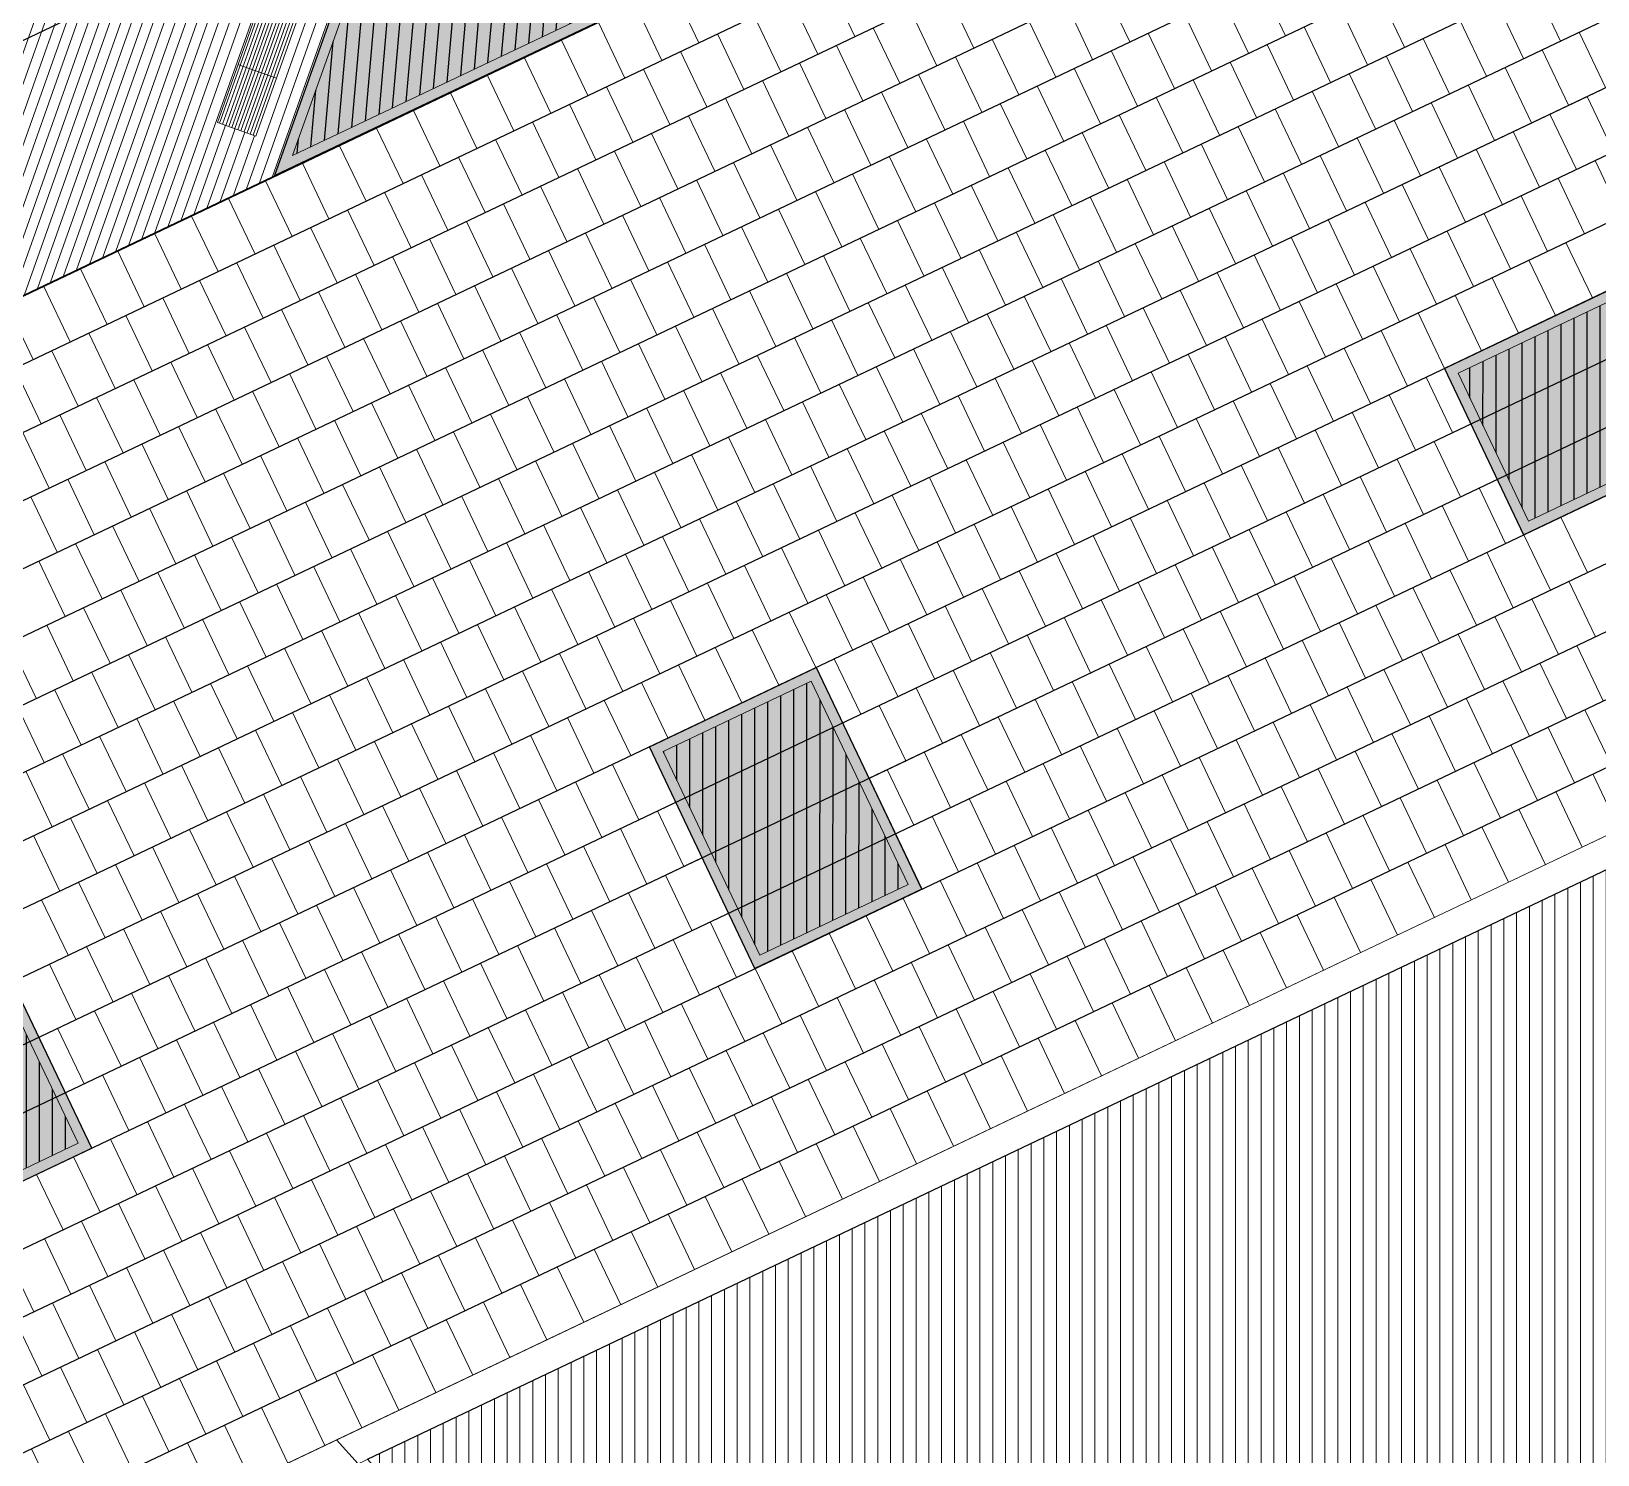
# Model space of a CAD drawing. Header units: metres. Extents: x 679599 to 680028, y 2748524 to 2748840.
# Drawn here: x 679914.3 to 679929.59, y 2748798.99 to 2748812.89 of the extents above; entities that cross this region are included whole.
import ezdxf

# ---------------------------------------------------------------- set-up
doc = ezdxf.new("R2010")
doc.units = ezdxf.units.M
doc.header["$LTSCALE"] = 5
doc.layers.add('00-AUX', color=2, linetype='Continuous', plot=False)
doc.layers.add('00-AUX Tree Pit', color=2, linetype='Continuous', plot=False)
for name, color, linetype, lineweight, plot in [('02-L-B-Barrier Curb', 210, 'Continuous', 5, False), ('02-L-B-Channel', 140, 'Continuous', 5, False), ('02-L-B-Curb', 11, 'Continuous', 5, False)]:
    doc.layers.add(name, color=color, linetype=linetype, lineweight=lineweight, plot=plot)
doc.layers.add('02-L-B-Flat Bar', color=181, linetype='Continuous', lineweight=5)
doc.layers.add('04-BK-Tree Pit', color=6, linetype='Continuous', lineweight=5)
for name, color, linetype, lineweight, true_color in [('02-L-Joints-Paviment_07_Precast Concrete Blocks 60X40', 7, 'Continuous', 5, 0x999999), ('03-TR-Pavement_02_Sealed Gravel', 7, 'Continuous', 5, 0x38321e), ('03-TR-Pavement_07_Precast Concrete Blocks 20X10', 7, 'Continuous', 5, 0x999999), ('03-TR-Pavement_07_Precast Concrete Blocks 60X40', 7, 'Continuous', 5, 0x999999), ('03-TR-Pavement_07_Precast irregular Concrete Blocks', 7, 'Continuous', 5, 0xb3b3b3)]:
    doc.layers.add(name, color=color, linetype=linetype, lineweight=lineweight, true_color=true_color)
doc.layers.add('03-TR-Tree Pit_Green', color=46, linetype='Continuous')
doc.layers.add('03-TR-Tree Pit_White', color=7, linetype='Continuous', true_color=0xfcfcfc)

# ---------------------------------------------------------------- blocks, each defined once
blk = doc.blocks.new('ALCORQUE RECTANGULAR')
at = {"layer": '03-TR-Tree Pit_Green', "ltscale": 0.3}
h = blk.add_hatch(dxfattribs=at)
h.set_pattern_fill('ANSI31', color=256, scale=0.04, angle=-45)
h.set_pattern_definition([(360, (-2068898.16958, 3428624.0145), (3e-17, 0.127), [])])
h.paths.add_polyline_path([(679903.391, 2748647.421), (679902.702, 2748648.869), (679904.689, 2748649.814), (679905.377, 2748648.367)])
at = {"layer": '03-TR-Tree Pit_White'}
h = blk.add_hatch(color=256, dxfattribs=at)
h.dxf.hatch_style = 1
h.paths.add_polyline_path([(679903.344, 2748647.288), (679902.569, 2748648.916), (679904.736, 2748649.947), (679905.511, 2748648.319)])
at = {"layer": '02-L-B-Curb'}
blk.add_lwpolyline([(679903.344, 2748647.288), (679902.569, 2748648.916), (679904.736, 2748649.947), (679905.511, 2748648.319)], close=True, dxfattribs=at)
at = {"layer": '02-L-B-Curb', "color": 6}
blk.add_lwpolyline([(679903.391, 2748647.421), (679902.702, 2748648.868), (679904.689, 2748649.814), (679905.378, 2748648.366)], close=True, dxfattribs=at)
blk = doc.blocks.new('Escocell Quadrat')
at = {"layer": '03-TR-Tree Pit_Green'}
h = blk.add_hatch(dxfattribs=at)
h.set_pattern_fill('ANSI31', color=256, scale=0.04, angle=19.5514)
h.set_pattern_definition([(64.551379247, (-1794786.01457, -2189831.7944), (-0.114677314033, 0.0545720958565), [])])
h.paths.add_polyline_path([(-1.159, 0.359), (-2.759, 0.359), (-2.759, -1.241), (-1.159, -1.241)])
at = {"layer": '03-TR-Tree Pit_White'}
h = blk.add_hatch(color=256, dxfattribs=at)
h.dxf.hatch_style = 1
h.paths.add_polyline_path([(-2.859, 0.459), (-1.059, 0.459), (-1.059, -1.341), (-2.859, -1.341)])
at = {"ltscale": 0.3}
blk.add_lwpolyline([(-2.759, -1.241), (-1.159, -1.241), (-1.159, 0.359), (-2.759, 0.359)], close=True, dxfattribs=at)
at = {"layer": '02-L-B-Curb', "ltscale": 0.3}
blk.add_lwpolyline([(-2.859, -1.341), (-1.059, -1.341), (-1.059, 0.459), (-2.859, 0.459)], close=True, dxfattribs=at)
blk = doc.blocks.new('Alcorque Parking 8m2')
at = {"layer": '03-TR-Tree Pit_Green', "ltscale": 0.3}
h = blk.add_hatch(dxfattribs=at)
h.set_pattern_fill('ANSI31', color=256, scale=0.04, angle=40)
h.set_pattern_definition([(85, (-679726.04474, -2748720.75428), (-0.1265167266577, 0.011068779329), [])])
h.paths.add_polyline_path([(-1.079, -0.384), (2.316, 1.231), (-0.189, 2.121)])
at = {"layer": '03-TR-Tree Pit_White'}
h = blk.add_hatch(color=256, dxfattribs=at)
h.dxf.hatch_style = 1
h.paths.add_polyline_path([(-1.254, -0.578), (2.577, 1.245), (-0.25, 2.249)])
at = {"layer": '02-L-B-Curb'}
blk.add_lwpolyline([(2.577, 1.245), (-0.25, 2.249), (-1.254, -0.578)], close=True, dxfattribs=at)
at = {"layer": '02-L-B-Curb', "color": 6}
blk.add_lwpolyline([(2.316, 1.231), (-0.189, 2.121), (-1.079, -0.384)], close=True, dxfattribs=at)
blk = doc.blocks.new('Piece Parking')
blk.add_wipeout([(-1.7, 0.2), (-1.7, -0.2), (0.7, -0.2), (0.7, 0.2)])
at = {"layer": '03-TR-Pavement_07_Precast irregular Concrete Blocks'}
h = blk.add_hatch(dxfattribs=at)
h.set_pattern_fill('ANSI31', color=256, scale=0.01, angle=135)
h.paths.add_polyline_path([(-1.7, 0.2), (0.7, 0.2), (0.7, -0.2), (-1.7, -0.2)])
blk.add_lwpolyline([(-1.7, 0.2), (0.7, 0.2), (0.7, -0.2), (-1.7, -0.2)], close=True)
at = {"layer": '02-L-Joints-Paviment_07_Precast Concrete Blocks 60X40'}
for points in [[(-1.1, 0.2), (-1.1, -0.2)], [(-0.5, 0.2), (-0.5, -0.2)], [(0.1, 0.2), (0.1, -0.2)]]:
    blk.add_lwpolyline(points, dxfattribs=at)
blk = doc.blocks.new('*U48')
at = {"rotation": 44.98941877856481}
blk.add_blockref('Piece Parking', (-0.199, -0.481), dxfattribs=at)
blk = doc.blocks.new('*U49')
at = {"layer": '02-L-B-Barrier Curb', "color": 0, "linetype": 'ByBlock', "lineweight": -2, "transparency": 16777216, "rotation": 25.44812303892089}
blk.add_blockref('*U48', (679916.845, 2748814.059), dxfattribs=at)

msp = doc.modelspace()

# ---------------------------------------------------------------- hatches: boundary and pattern name
at = {"layer": '03-TR-Pavement_02_Sealed Gravel', "linetype": 'Continuous'}
h = msp.add_hatch(dxfattribs=at)
h.set_pattern_fill('ANSI31', color=256, scale=0.0393, angle=45)
h.set_pattern_definition([(90, (652974.11672, 2717198.73223), (-0.1247775, 0), [])])
h.paths.add_polyline_path([(679942.353, 2748782.84), (679957.858, 2748787.975), (679962.616, 2748773.612), (679947.111, 2748768.477)], flags=16)
h.paths.add_polyline_path([(679947.422, 2748813.15), (679917.58, 2748798.949), (679953.093, 2748759.365), (679980.42, 2748776.369)])
at = {"layer": '03-TR-Pavement_07_Precast Concrete Blocks 20X10'}
h = msp.add_hatch(dxfattribs=at)
h.set_pattern_fill('ANSI31', color=256, scale=0.0315, angle=25.5)
h.set_pattern_definition([(70.5, (0, 0), (-0.094275932128, 0.033384858509), [])])
edge = h.paths.add_edge_path()
edge.add_line((679846.747, 2748785.254), (679848.542, 2748781.477))
edge.add_line((679848.542, 2748781.477), (679851.428, 2748780.438))
edge.add_line((679851.428, 2748780.438), (679855.273, 2748782.267))
edge.add_line((679855.273, 2748782.267), (679856.277, 2748785.094))
edge.add_line((679856.277, 2748785.094), (679859.104, 2748784.09))
edge.add_line((679859.104, 2748784.09), (679862.949, 2748785.92))
edge.add_line((679862.949, 2748785.92), (679863.953, 2748788.747))
edge.add_line((679863.953, 2748788.747), (679866.78, 2748787.743))
edge.add_line((679866.78, 2748787.743), (679870.625, 2748789.573))
edge.add_line((679870.625, 2748789.573), (679871.629, 2748792.4))
edge.add_line((679871.629, 2748792.4), (679874.456, 2748791.396))
edge.add_line((679874.456, 2748791.396), (679878.294, 2748793.222))
edge.add_line((679878.294, 2748793.222), (679879.304, 2748796.052))
edge.add_line((679879.304, 2748796.052), (679882.132, 2748795.049))
edge.add_line((679882.132, 2748795.049), (679885.976, 2748796.878))
edge.add_line((679885.976, 2748796.878), (679886.946, 2748799.611))
edge.add_line((679886.946, 2748799.611), (679886.98, 2748799.704))
edge.add_line((679886.98, 2748799.704), (679889.807, 2748798.7))
edge.add_line((679889.807, 2748798.7), (679893.651, 2748800.53))
edge.add_line((679893.651, 2748800.53), (679894.655, 2748803.357))
edge.add_line((679894.655, 2748803.357), (679897.482, 2748802.353))
edge.add_line((679897.482, 2748802.353), (679901.327, 2748804.183))
edge.add_line((679901.327, 2748804.183), (679902.33, 2748807.009))
edge.add_line((679902.33, 2748807.009), (679905.158, 2748806.006))
edge.add_line((679905.158, 2748806.006), (679909.001, 2748807.835))
edge.add_line((679909.001, 2748807.835), (679909.972, 2748810.567))
edge.add_line((679909.972, 2748810.567), (679912.832, 2748809.658))
edge.add_line((679912.832, 2748809.658), (679916.677, 2748811.487))
edge.add_line((679916.677, 2748811.487), (679917.681, 2748814.314))
edge.add_line((679917.681, 2748814.314), (679920.508, 2748813.31))
edge.add_line((679920.508, 2748813.31), (679924.352, 2748815.139))
edge.add_line((679924.352, 2748815.139), (679925.356, 2748817.966))
edge.add_line((679925.356, 2748817.966), (679928.18, 2748816.961))
edge.add_line((679928.18, 2748816.961), (679932.025, 2748818.791))
edge.add_line((679932.025, 2748818.791), (679933.03, 2748821.618))
edge.add_line((679933.03, 2748821.618), (679935.857, 2748820.614))
edge.add_line((679935.857, 2748820.614), (679939.701, 2748822.444))
edge.add_line((679939.701, 2748822.444), (679940.705, 2748825.27))
edge.add_line((679940.705, 2748825.27), (679943.555, 2748824.267))
edge.add_line((679943.555, 2748824.267), (679947.475, 2748826.144))
edge.add_line((679947.475, 2748826.144), (679948.507, 2748829.047))
edge.add_line((679948.507, 2748829.047), (679946.708, 2748832.826))
edge.add_line((679946.708, 2748832.826), (679846.744, 2748785.257))

# ---------------------------------------------------------------- linework, layer by layer
at = {"layer": '00-AUX'}
for points in [[(679961.825, 2748832.961), (679906.828, 2748806.79)], [(679961.903, 2748832.334), (679907.086, 2748806.248)], [(679962.342, 2748831.878), (679907.345, 2748805.707)], [(679962.421, 2748831.251), (679907.603, 2748805.165)], [(679962.859, 2748830.795), (679907.863, 2748804.624)], [(679962.938, 2748830.168), (679908.12, 2748804.083)], [(679963.376, 2748829.712), (679908.38, 2748803.541)], [(679851.605, 2748783.013), (679948.419, 2748829.084)], [(679963.455, 2748829.085), (679908.638, 2748803)], [(679963.894, 2748828.63), (679908.897, 2748802.459)], [(679963.972, 2748828.002), (679909.155, 2748801.917)], [(679964.411, 2748827.547), (679909.414, 2748801.376)], [(679964.489, 2748826.92), (679909.672, 2748800.834)], [(679964.928, 2748826.464), (679910.057, 2748800.353)], [(679965.007, 2748825.837), (679910.603, 2748799.948)], [(679965.445, 2748825.381), (679910.995, 2748799.47)], [(679965.523, 2748824.754), (679911.433, 2748799.014)], [(679965.962, 2748824.298), (679911.633, 2748798.445)], [(679966.041, 2748823.671), (679912.028, 2748797.968)], [(679966.48, 2748823.216), (679912.422, 2748797.491)]]:
    msp.add_lwpolyline(points, dxfattribs=at)
at = {"layer": '00-AUX', "ltscale": 0.3}
msp.add_lwpolyline([(679947.422, 2748813.15), (679980.42, 2748776.369), (679953.093, 2748759.365), (679917.58, 2748798.949)], close=True, dxfattribs=at)
at = {"layer": '00-AUX Tree Pit'}
for points in [[(679920.504, 2748813.309), (679917.677, 2748814.313), (679916.673, 2748811.486)], [(679922.993, 2748804.515), (679921.364, 2748803.74), (679920.333, 2748805.907), (679921.961, 2748806.682)]]:
    msp.add_lwpolyline(points, close=True, dxfattribs=at)
at = {"layer": '00-AUX Tree Pit', "ltscale": 0.3}
for points in [[(679928.871, 2748807.977), (679930.496, 2748808.75), (679929.722, 2748810.375), (679928.097, 2748809.602)], [(679913.262, 2748801.214), (679914.887, 2748801.987), (679914.114, 2748803.612), (679912.489, 2748802.839)]]:
    msp.add_lwpolyline(points, close=True, dxfattribs=at)
at = {"layer": '02-L-B-Channel'}
msp.add_lwpolyline([(679947.516, 2748813.195), (679917.488, 2748798.905), (679917.279, 2748799.138), (679947.307, 2748813.428)], close=True, dxfattribs=at)
at = {"layer": '02-L-B-Flat Bar'}
for points in [[(679851.427, 2748780.438), (679947.475, 2748826.144)], [(679917.279, 2748799.138), (679912.724, 2748796.971)]]:
    msp.add_lwpolyline(points, dxfattribs=at)
at = {"layer": '02-L-Joints-Paviment_07_Precast Concrete Blocks 60X40'}
for points in [[(679920.558, 2748813.324), (679920.816, 2748812.782)], [(679922.082, 2748813.384), (679922.339, 2748812.842)], [(679923.243, 2748813.272), (679923.501, 2748812.73)], [(679924.766, 2748813.332), (679925.024, 2748812.791)], [(679926.288, 2748813.392), (679926.546, 2748812.851)], [(679927.45, 2748813.281), (679927.708, 2748812.739)], [(679928.972, 2748813.341), (679929.23, 2748812.799)], [(679920.197, 2748813.152), (679920.455, 2748812.61)], [(679921.72, 2748813.212), (679921.978, 2748812.67)], [(679922.882, 2748813.1), (679923.139, 2748812.558)], [(679924.405, 2748813.161), (679924.662, 2748812.619)], [(679925.927, 2748813.221), (679926.185, 2748812.679)], [(679927.089, 2748813.109), (679927.347, 2748812.567)], [(679928.611, 2748813.169), (679928.869, 2748812.627)], [(679919.836, 2748812.98), (679920.094, 2748812.438)], [(679921.359, 2748813.04), (679921.617, 2748812.499)], [(679924.043, 2748812.989), (679924.301, 2748812.447)], [(679925.566, 2748813.049), (679925.824, 2748812.507)], [(679928.25, 2748812.997), (679928.508, 2748812.455)], [(679919.475, 2748812.808), (679919.733, 2748812.266)], [(679920.998, 2748812.868), (679921.256, 2748812.327)], [(679922.52, 2748812.928), (679922.778, 2748812.387)], [(679923.682, 2748812.817), (679923.94, 2748812.275)], [(679925.205, 2748812.877), (679925.462, 2748812.335)], [(679926.728, 2748812.937), (679926.986, 2748812.395)], [(679927.889, 2748812.825), (679928.147, 2748812.283)], [(679929.412, 2748812.886), (679929.67, 2748812.344)], [(679920.637, 2748812.697), (679920.895, 2748812.155)], [(679922.159, 2748812.756), (679922.417, 2748812.215)], [(679923.321, 2748812.645), (679923.579, 2748812.103)], [(679924.843, 2748812.705), (679925.101, 2748812.163)], [(679926.367, 2748812.765), (679926.624, 2748812.223)], [(679927.528, 2748812.653), (679927.786, 2748812.112)], [(679929.051, 2748812.714), (679929.309, 2748812.172)], [(679919.114, 2748812.636), (679919.372, 2748812.094)], [(679920.276, 2748812.525), (679920.533, 2748811.983)], [(679921.798, 2748812.585), (679922.056, 2748812.043)], [(679924.482, 2748812.533), (679924.74, 2748811.991)], [(679926.005, 2748812.593), (679926.263, 2748812.052)], [(679928.69, 2748812.542), (679928.947, 2748812)], [(679918.753, 2748812.464), (679919.01, 2748811.923)], [(679919.914, 2748812.353), (679920.172, 2748811.811)], [(679921.437, 2748812.413), (679921.695, 2748811.871)], [(679922.96, 2748812.473), (679923.218, 2748811.931)], [(679924.121, 2748812.361), (679924.379, 2748811.819)], [(679925.644, 2748812.421), (679925.902, 2748811.88)], [(679927.166, 2748812.481), (679927.424, 2748811.94)], [(679928.328, 2748812.37), (679928.586, 2748811.828)], [(679918.391, 2748812.292), (679918.649, 2748811.751)], [(679921.076, 2748812.241), (679921.333, 2748811.699)], [(679922.599, 2748812.301), (679922.857, 2748811.759)], [(679923.76, 2748812.189), (679924.018, 2748811.647)], [(679925.283, 2748812.25), (679925.541, 2748811.708)], [(679926.805, 2748812.31), (679927.063, 2748811.768)], [(679927.967, 2748812.198), (679928.225, 2748811.656)], [(679929.49, 2748812.258), (679929.747, 2748811.716)], [(679918.03, 2748812.121), (679918.288, 2748811.579)], [(679919.553, 2748812.181), (679919.811, 2748811.639)], [(679920.714, 2748812.069), (679920.972, 2748811.527)], [(679922.238, 2748812.129), (679922.495, 2748811.588)], [(679924.922, 2748812.078), (679925.18, 2748811.536)], [(679926.444, 2748812.138), (679926.702, 2748811.596)], [(679929.128, 2748812.086), (679929.386, 2748811.544)], [(679917.669, 2748811.949), (679917.927, 2748811.407)], [(679919.192, 2748812.009), (679919.45, 2748811.467)], [(679920.353, 2748811.897), (679920.611, 2748811.355)], [(679921.876, 2748811.957), (679922.134, 2748811.416)], [(679923.399, 2748812.017), (679923.656, 2748811.476)], [(679924.561, 2748811.906), (679924.818, 2748811.364)], [(679926.083, 2748811.966), (679926.341, 2748811.424)], [(679927.606, 2748812.026), (679927.864, 2748811.484)], [(679928.767, 2748811.914), (679929.025, 2748811.372)], [(679917.308, 2748811.777), (679917.566, 2748811.235)], [(679918.831, 2748811.837), (679919.089, 2748811.295)], [(679919.992, 2748811.725), (679920.25, 2748811.183)], [(679921.515, 2748811.786), (679921.773, 2748811.244)], [(679923.037, 2748811.846), (679923.295, 2748811.304)], [(679924.199, 2748811.734), (679924.457, 2748811.192)], [(679925.722, 2748811.794), (679925.98, 2748811.252)], [(679927.245, 2748811.854), (679927.503, 2748811.312)], [(679928.406, 2748811.742), (679928.664, 2748811.201)], [(679916.947, 2748811.605), (679917.204, 2748811.063)], [(679918.47, 2748811.665), (679918.728, 2748811.123)], [(679921.154, 2748811.614), (679921.412, 2748811.072)], [(679922.676, 2748811.674), (679922.934, 2748811.132)], [(679925.361, 2748811.622), (679925.618, 2748811.08)], [(679926.884, 2748811.682), (679927.141, 2748811.141)], [(679929.568, 2748811.631), (679929.826, 2748811.089)], [(679916.585, 2748811.433), (679916.843, 2748810.891)], [(679918.108, 2748811.493), (679918.366, 2748810.952)], [(679919.631, 2748811.553), (679919.889, 2748811.012)], [(679920.793, 2748811.442), (679921.051, 2748810.9)], [(679922.315, 2748811.502), (679922.573, 2748810.96)], [(679923.838, 2748811.562), (679924.096, 2748811.02)], [(679924.999, 2748811.45), (679925.257, 2748810.908)], [(679926.522, 2748811.511), (679926.78, 2748810.969)], [(679928.045, 2748811.57), (679928.303, 2748811.029)], [(679929.207, 2748811.459), (679929.465, 2748810.917)], [(679917.747, 2748811.322), (679918.005, 2748810.78)], [(679919.27, 2748811.381), (679919.527, 2748810.84)], [(679920.432, 2748811.27), (679920.689, 2748810.728)], [(679921.954, 2748811.33), (679922.212, 2748810.788)], [(679923.477, 2748811.39), (679923.735, 2748810.848)], [(679924.638, 2748811.278), (679924.896, 2748810.737)], [(679926.161, 2748811.339), (679926.419, 2748810.797)], [(679927.684, 2748811.399), (679927.941, 2748810.857)], [(679928.846, 2748811.287), (679929.103, 2748810.745)], [(679916.224, 2748811.261), (679916.482, 2748810.719)], [(679917.386, 2748811.15), (679917.644, 2748810.608)], [(679918.908, 2748811.21), (679919.166, 2748810.668)], [(679921.593, 2748811.158), (679921.851, 2748810.616)], [(679923.116, 2748811.218), (679923.374, 2748810.677)], [(679925.8, 2748811.167), (679926.058, 2748810.625)], [(679927.322, 2748811.227), (679927.58, 2748810.685)], [(679928.484, 2748811.115), (679928.742, 2748810.573)], [(679915.863, 2748811.089), (679916.121, 2748810.548)], [(679917.025, 2748810.978), (679917.283, 2748810.436)], [(679918.547, 2748811.038), (679918.805, 2748810.496)], [(679920.07, 2748811.098), (679920.328, 2748810.556)], [(679921.232, 2748810.986), (679921.489, 2748810.444)], [(679922.755, 2748811.046), (679923.012, 2748810.505)], [(679924.277, 2748811.106), (679924.535, 2748810.565)], [(679925.439, 2748810.995), (679925.697, 2748810.453)], [(679926.961, 2748811.055), (679927.219, 2748810.513)], [(679915.502, 2748810.917), (679915.76, 2748810.376)], [(679916.664, 2748810.806), (679916.922, 2748810.264)], [(679918.186, 2748810.866), (679918.444, 2748810.324)], [(679919.709, 2748810.926), (679919.967, 2748810.384)], [(679920.87, 2748810.814), (679921.128, 2748810.272)], [(679922.393, 2748810.875), (679922.651, 2748810.333)], [(679923.916, 2748810.935), (679924.174, 2748810.393)], [(679925.078, 2748810.823), (679925.336, 2748810.281)], [(679926.6, 2748810.883), (679926.858, 2748810.341)], [(679928.123, 2748810.943), (679928.381, 2748810.401)], [(679929.284, 2748810.831), (679929.542, 2748810.29)], [(679915.141, 2748810.746), (679915.398, 2748810.204)], [(679917.825, 2748810.694), (679918.083, 2748810.152)], [(679919.348, 2748810.754), (679919.606, 2748810.213)], [(679922.032, 2748810.703), (679922.29, 2748810.161)], [(679923.555, 2748810.763), (679923.812, 2748810.221)], [(679926.239, 2748810.711), (679926.497, 2748810.169)], [(679927.762, 2748810.771), (679928.02, 2748810.23)], [(679928.923, 2748810.659), (679929.181, 2748810.118)], [(679914.779, 2748810.574), (679915.037, 2748810.032)], [(679916.303, 2748810.634), (679916.56, 2748810.092)], [(679917.464, 2748810.522), (679917.721, 2748809.98)], [(679918.987, 2748810.582), (679919.245, 2748810.041)], [(679920.509, 2748810.642), (679920.767, 2748810.101)], [(679921.671, 2748810.531), (679921.929, 2748809.989)], [(679923.193, 2748810.591), (679923.451, 2748810.049)], [(679924.717, 2748810.651), (679924.974, 2748810.109)], [(679925.878, 2748810.539), (679926.135, 2748809.997)], [(679927.401, 2748810.6), (679927.659, 2748810.058)], [(679914.418, 2748810.402), (679914.676, 2748809.86)], [(679915.941, 2748810.462), (679916.199, 2748809.92)], [(679917.102, 2748810.35), (679917.36, 2748809.808)], [(679918.626, 2748810.411), (679918.883, 2748809.869)], [(679920.148, 2748810.47), (679920.406, 2748809.929)], [(679921.31, 2748810.359), (679921.568, 2748809.817)], [(679922.832, 2748810.419), (679923.09, 2748809.877)], [(679924.355, 2748810.479), (679924.613, 2748809.937)], [(679925.516, 2748810.367), (679925.774, 2748809.826)], [(679927.04, 2748810.428), (679927.297, 2748809.886)], [(679928.562, 2748810.488), (679928.82, 2748809.946)], [(679914.057, 2748810.23), (679914.315, 2748809.688)], [(679915.58, 2748810.29), (679915.838, 2748809.748)], [(679918.264, 2748810.239), (679918.522, 2748809.697)], [(679919.787, 2748810.299), (679920.045, 2748809.757)], [(679922.471, 2748810.247), (679922.729, 2748809.705)], [(679923.994, 2748810.307), (679924.252, 2748809.766)], [(679925.155, 2748810.195), (679925.413, 2748809.654)], [(679926.678, 2748810.256), (679926.936, 2748809.714)], [(679928.201, 2748810.316), (679928.459, 2748809.774)], [(679915.219, 2748810.118), (679915.477, 2748809.577)], [(679916.741, 2748810.178), (679916.999, 2748809.637)], [(679917.903, 2748810.067), (679918.161, 2748809.525)], [(679919.426, 2748810.127), (679919.683, 2748809.585)], [(679920.949, 2748810.187), (679921.207, 2748809.645)], [(679922.11, 2748810.075), (679922.368, 2748809.533)], [(679923.633, 2748810.135), (679923.891, 2748809.594)], [(679926.317, 2748810.084), (679926.575, 2748809.542)], [(679927.84, 2748810.144), (679928.097, 2748809.602)], [(679914.858, 2748809.947), (679915.116, 2748809.405)], [(679916.38, 2748810.006), (679916.638, 2748809.465)], [(679917.542, 2748809.895), (679917.8, 2748809.353)], [(679919.064, 2748809.955), (679919.322, 2748809.413)], [(679920.588, 2748810.015), (679920.845, 2748809.473)], [(679921.749, 2748809.903), (679922.006, 2748809.361)], [(679923.272, 2748809.964), (679923.53, 2748809.422)], [(679924.794, 2748810.024), (679925.052, 2748809.482)], [(679925.956, 2748809.912), (679926.214, 2748809.37)], [(679927.478, 2748809.972), (679927.736, 2748809.43)], [(679914.497, 2748809.775), (679914.754, 2748809.233)], [(679916.019, 2748809.835), (679916.277, 2748809.293)], [(679918.703, 2748809.783), (679918.961, 2748809.241)], [(679920.226, 2748809.843), (679920.484, 2748809.302)], [(679922.911, 2748809.792), (679923.168, 2748809.25)], [(679924.433, 2748809.852), (679924.691, 2748809.31)], [(679925.595, 2748809.74), (679925.853, 2748809.198)], [(679927.117, 2748809.8), (679927.375, 2748809.258)], [(679914.135, 2748809.603), (679914.393, 2748809.061)], [(679915.658, 2748809.663), (679915.916, 2748809.121)], [(679917.181, 2748809.723), (679917.439, 2748809.181)], [(679918.342, 2748809.611), (679918.6, 2748809.069)], [(679919.865, 2748809.671), (679920.123, 2748809.13)], [(679921.387, 2748809.731), (679921.645, 2748809.19)], [(679922.549, 2748809.62), (679922.807, 2748809.078)], [(679924.072, 2748809.68), (679924.33, 2748809.138)], [(679926.756, 2748809.628), (679927.014, 2748809.086)], [(679915.297, 2748809.491), (679915.554, 2748808.949)], [(679916.82, 2748809.551), (679917.077, 2748809.009)], [(679917.981, 2748809.439), (679918.239, 2748808.897)], [(679919.504, 2748809.5), (679919.762, 2748808.958)], [(679921.026, 2748809.56), (679921.284, 2748809.018)], [(679922.188, 2748809.448), (679922.446, 2748808.906)], [(679923.711, 2748809.508), (679923.968, 2748808.966)], [(679925.234, 2748809.568), (679925.491, 2748809.026)], [(679926.395, 2748809.456), (679926.653, 2748808.915)], [(679927.918, 2748809.517), (679928.176, 2748808.975)], [(679914.935, 2748809.319), (679915.193, 2748808.777)], [(679916.458, 2748809.379), (679916.716, 2748808.837)], [(679919.143, 2748809.328), (679919.401, 2748808.786)], [(679920.665, 2748809.388), (679920.923, 2748808.846)], [(679921.827, 2748809.276), (679922.085, 2748808.734)], [(679923.349, 2748809.336), (679923.607, 2748808.794)], [(679924.872, 2748809.396), (679925.13, 2748808.855)], [(679926.034, 2748809.284), (679926.291, 2748808.743)], [(679927.557, 2748809.345), (679927.815, 2748808.803)], [(679914.574, 2748809.147), (679914.832, 2748808.605)], [(679916.097, 2748809.207), (679916.355, 2748808.666)], [(679917.62, 2748809.267), (679917.877, 2748808.726)], [(679918.782, 2748809.156), (679919.039, 2748808.614)], [(679920.304, 2748809.216), (679920.562, 2748808.674)], [(679922.988, 2748809.164), (679923.246, 2748808.622)], [(679924.511, 2748809.225), (679924.769, 2748808.683)], [(679927.196, 2748809.173), (679927.453, 2748808.631)], [(679914.213, 2748808.975), (679914.471, 2748808.433)], [(679915.736, 2748809.036), (679915.994, 2748808.494)], [(679917.258, 2748809.095), (679917.516, 2748808.554)], [(679918.42, 2748808.984), (679918.678, 2748808.442)], [(679919.943, 2748809.044), (679920.201, 2748808.502)], [(679921.466, 2748809.104), (679921.724, 2748808.562)], [(679922.627, 2748808.992), (679922.885, 2748808.451)], [(679924.15, 2748809.053), (679924.408, 2748808.511)], [(679925.672, 2748809.113), (679925.93, 2748808.571)], [(679926.834, 2748809.001), (679927.092, 2748808.459)], [(679915.375, 2748808.864), (679915.633, 2748808.322)], [(679916.897, 2748808.924), (679917.155, 2748808.382)], [(679919.582, 2748808.872), (679919.839, 2748808.33)], [(679921.105, 2748808.932), (679921.362, 2748808.391)], [(679922.266, 2748808.82), (679922.524, 2748808.279)], [(679923.789, 2748808.881), (679924.047, 2748808.339)], [(679925.311, 2748808.941), (679925.569, 2748808.399)], [(679926.473, 2748808.829), (679926.731, 2748808.287)], [(679927.996, 2748808.889), (679928.254, 2748808.348)], [(679915.014, 2748808.692), (679915.272, 2748808.15)], [(679916.536, 2748808.752), (679916.794, 2748808.21)], [(679918.059, 2748808.812), (679918.317, 2748808.27)], [(679919.22, 2748808.7), (679919.478, 2748808.158)], [(679920.743, 2748808.76), (679921.001, 2748808.219)], [(679923.428, 2748808.709), (679923.686, 2748808.167)], [(679924.95, 2748808.769), (679925.208, 2748808.227)], [(679927.635, 2748808.717), (679927.893, 2748808.176)], [(679914.653, 2748808.52), (679914.91, 2748807.978)], [(679916.175, 2748808.58), (679916.433, 2748808.038)], [(679917.698, 2748808.64), (679917.956, 2748808.098)], [(679918.859, 2748808.528), (679919.117, 2748807.986)], [(679920.382, 2748808.589), (679920.64, 2748808.047)], [(679921.905, 2748808.649), (679922.162, 2748808.107)], [(679923.067, 2748808.537), (679923.324, 2748807.995)], [(679924.589, 2748808.597), (679924.847, 2748808.055)], [(679926.112, 2748808.657), (679926.37, 2748808.115)], [(679927.274, 2748808.546), (679927.531, 2748808.004)], [(679915.814, 2748808.408), (679916.071, 2748807.866)], [(679917.337, 2748808.468), (679917.595, 2748807.927)], [(679920.021, 2748808.417), (679920.279, 2748807.875)], [(679921.543, 2748808.477), (679921.801, 2748807.935)], [(679922.705, 2748808.365), (679922.963, 2748807.823)], [(679924.228, 2748808.425), (679924.485, 2748807.883)], [(679925.751, 2748808.485), (679926.009, 2748807.944)], [(679926.912, 2748808.374), (679927.17, 2748807.832)], [(679928.435, 2748808.434), (679928.693, 2748807.892)], [(679914.291, 2748808.348), (679914.549, 2748807.806)], [(679915.452, 2748808.236), (679915.71, 2748807.694)], [(679916.976, 2748808.296), (679917.233, 2748807.755)], [(679918.498, 2748808.356), (679918.756, 2748807.815)], [(679919.66, 2748808.245), (679919.918, 2748807.703)], [(679921.182, 2748808.305), (679921.44, 2748807.763)], [(679923.866, 2748808.253), (679924.124, 2748807.711)], [(679925.39, 2748808.314), (679925.647, 2748807.772)], [(679928.074, 2748808.262), (679928.332, 2748807.72)], [(679915.091, 2748808.064), (679915.349, 2748807.522)], [(679916.614, 2748808.125), (679916.872, 2748807.583)], [(679918.137, 2748808.184), (679918.395, 2748807.643)], [(679919.299, 2748808.073), (679919.557, 2748807.531)], [(679920.821, 2748808.133), (679921.079, 2748807.591)], [(679922.344, 2748808.193), (679922.602, 2748807.651)], [(679923.505, 2748808.081), (679923.763, 2748807.54)], [(679925.028, 2748808.142), (679925.286, 2748807.6)], [(679926.551, 2748808.202), (679926.809, 2748807.66)], [(679927.713, 2748808.09), (679927.971, 2748807.548)], [(679929.235, 2748808.15), (679929.493, 2748807.608)], [(679916.253, 2748807.953), (679916.511, 2748807.411)], [(679917.776, 2748808.013), (679918.033, 2748807.471)], [(679918.938, 2748807.901), (679919.195, 2748807.359)], [(679920.46, 2748807.961), (679920.718, 2748807.419)], [(679921.983, 2748808.021), (679922.241, 2748807.48)], [(679923.144, 2748807.909), (679923.402, 2748807.368)], [(679924.667, 2748807.97), (679924.925, 2748807.428)], [(679926.19, 2748808.03), (679926.448, 2748807.488)], [(679927.352, 2748807.918), (679927.61, 2748807.377)], [(679928.874, 2748807.978), (679929.132, 2748807.436)], [(679914.73, 2748807.892), (679914.988, 2748807.351)], [(679915.892, 2748807.781), (679916.15, 2748807.239)], [(679917.414, 2748807.841), (679917.672, 2748807.299)], [(679920.099, 2748807.789), (679920.356, 2748807.247)], [(679921.622, 2748807.849), (679921.88, 2748807.308)], [(679924.306, 2748807.798), (679924.564, 2748807.256)], [(679925.829, 2748807.858), (679926.087, 2748807.316)], [(679926.991, 2748807.747), (679927.249, 2748807.205)], [(679928.513, 2748807.806), (679928.77, 2748807.264)], [(679914.369, 2748807.72), (679914.627, 2748807.179)], [(679915.531, 2748807.609), (679915.789, 2748807.067)], [(679917.053, 2748807.669), (679917.311, 2748807.127)], [(679918.576, 2748807.729), (679918.834, 2748807.187)], [(679919.737, 2748807.617), (679919.995, 2748807.075)], [(679921.261, 2748807.678), (679921.518, 2748807.136)], [(679922.783, 2748807.738), (679923.041, 2748807.196)], [(679923.945, 2748807.626), (679924.203, 2748807.084)], [(679925.468, 2748807.686), (679925.725, 2748807.144)], [(679928.151, 2748807.634), (679928.409, 2748807.093)], [(679916.692, 2748807.497), (679916.95, 2748806.955)], [(679918.215, 2748807.557), (679918.473, 2748807.016)], [(679919.376, 2748807.445), (679919.634, 2748806.904)], [(679920.899, 2748807.506), (679921.157, 2748806.964)], [(679922.422, 2748807.566), (679922.68, 2748807.024)], [(679923.584, 2748807.454), (679923.841, 2748806.912)], [(679925.106, 2748807.514), (679925.364, 2748806.973)], [(679926.63, 2748807.575), (679926.887, 2748807.033)], [(679927.79, 2748807.463), (679928.048, 2748806.921)], [(679929.313, 2748807.523), (679929.571, 2748806.981)], [(679915.17, 2748807.437), (679915.427, 2748806.895)], [(679916.331, 2748807.325), (679916.589, 2748806.783)], [(679917.854, 2748807.385), (679918.112, 2748806.844)], [(679920.538, 2748807.334), (679920.796, 2748806.792)], [(679922.061, 2748807.394), (679922.318, 2748806.852)], [(679924.745, 2748807.342), (679925.003, 2748806.801)], [(679926.268, 2748807.403), (679926.526, 2748806.861)], [(679927.429, 2748807.291), (679927.687, 2748806.749)], [(679928.952, 2748807.351), (679929.21, 2748806.809)], [(679914.808, 2748807.265), (679915.066, 2748806.723)], [(679915.97, 2748807.153), (679916.227, 2748806.611)], [(679917.493, 2748807.214), (679917.751, 2748806.672)], [(679919.015, 2748807.274), (679919.273, 2748806.732)], [(679920.177, 2748807.162), (679920.435, 2748806.62)], [(679921.699, 2748807.222), (679921.957, 2748806.68)], [(679923.222, 2748807.282), (679923.48, 2748806.74)], [(679924.384, 2748807.171), (679924.642, 2748806.629)], [(679925.907, 2748807.231), (679926.165, 2748806.689)], [(679928.591, 2748807.179), (679928.849, 2748806.637)], [(679914.447, 2748807.093), (679914.705, 2748806.551)], [(679917.132, 2748807.042), (679917.389, 2748806.5)], [(679918.654, 2748807.102), (679918.912, 2748806.56)], [(679919.816, 2748806.99), (679920.074, 2748806.448)], [(679921.338, 2748807.05), (679921.596, 2748806.508)], [(679922.861, 2748807.11), (679923.119, 2748806.569)], [(679924.023, 2748806.999), (679924.281, 2748806.457)], [(679925.546, 2748807.059), (679925.804, 2748806.517)], [(679927.068, 2748807.119), (679927.326, 2748806.577)], [(679928.23, 2748807.007), (679928.488, 2748806.465)], [(679914.086, 2748806.921), (679914.344, 2748806.38)], [(679915.608, 2748806.981), (679915.866, 2748806.44)], [(679916.77, 2748806.87), (679917.028, 2748806.328)], [(679918.293, 2748806.93), (679918.551, 2748806.388)], [(679920.977, 2748806.878), (679921.235, 2748806.336)], [(679922.5, 2748806.939), (679922.758, 2748806.397)], [(679925.185, 2748806.887), (679925.443, 2748806.345)], [(679926.707, 2748806.947), (679926.964, 2748806.405)], [(679927.869, 2748806.835), (679928.126, 2748806.294)], [(679929.391, 2748806.895), (679929.649, 2748806.354)], [(679915.247, 2748806.809), (679915.505, 2748806.268)], [(679916.409, 2748806.698), (679916.667, 2748806.156)], [(679917.931, 2748806.758), (679918.189, 2748806.216)], [(679919.455, 2748806.818), (679919.712, 2748806.276)], [(679920.616, 2748806.706), (679920.874, 2748806.165)], [(679922.139, 2748806.767), (679922.397, 2748806.225)], [(679923.662, 2748806.827), (679923.919, 2748806.285)], [(679924.824, 2748806.715), (679925.081, 2748806.173)], [(679926.345, 2748806.775), (679926.603, 2748806.233)], [(679929.03, 2748806.724), (679929.288, 2748806.182)], [(679914.886, 2748806.638), (679915.144, 2748806.096)], [(679916.048, 2748806.526), (679916.306, 2748805.984)], [(679917.57, 2748806.586), (679917.828, 2748806.044)], [(679919.093, 2748806.646), (679919.351, 2748806.105)], [(679920.255, 2748806.534), (679920.512, 2748805.993)], [(679923.3, 2748806.655), (679923.558, 2748806.113)], [(679924.462, 2748806.543), (679924.72, 2748806.002)], [(679925.984, 2748806.603), (679926.242, 2748806.061)], [(679927.507, 2748806.663), (679927.765, 2748806.122)], [(679928.669, 2748806.552), (679928.927, 2748806.01)], [(679914.525, 2748806.466), (679914.783, 2748805.924)], [(679917.209, 2748806.414), (679917.467, 2748805.872)], [(679918.732, 2748806.474), (679918.99, 2748805.933)], [(679922.939, 2748806.483), (679923.197, 2748805.941)], [(679924.101, 2748806.371), (679924.359, 2748805.83)], [(679925.623, 2748806.431), (679925.881, 2748805.889)], [(679927.146, 2748806.492), (679927.404, 2748805.95)], [(679928.308, 2748806.38), (679928.566, 2748805.838)], [(679914.164, 2748806.294), (679914.421, 2748805.752)], [(679915.687, 2748806.354), (679915.945, 2748805.812)], [(679916.848, 2748806.242), (679917.106, 2748805.7)], [(679918.371, 2748806.303), (679918.629, 2748805.761)], [(679919.893, 2748806.363), (679920.151, 2748805.821)], [(679922.578, 2748806.311), (679922.836, 2748805.769)], [(679925.262, 2748806.259), (679925.52, 2748805.718)], [(679926.785, 2748806.32), (679927.043, 2748805.778)], [(679929.47, 2748806.268), (679929.728, 2748805.727)], [(679915.326, 2748806.182), (679915.583, 2748805.641)], [(679916.487, 2748806.07), (679916.745, 2748805.529)], [(679918.01, 2748806.131), (679918.268, 2748805.589)], [(679919.532, 2748806.191), (679919.79, 2748805.649)], [(679923.74, 2748806.2), (679923.998, 2748805.658)], [(679924.901, 2748806.087), (679925.159, 2748805.546)], [(679926.424, 2748806.148), (679926.682, 2748805.606)], [(679927.947, 2748806.208), (679928.204, 2748805.666)], [(679929.109, 2748806.096), (679929.366, 2748805.555)], [(679914.964, 2748806.01), (679915.222, 2748805.469)], [(679917.649, 2748805.959), (679917.906, 2748805.417)], [(679919.171, 2748806.019), (679919.429, 2748805.477)], [(679923.379, 2748806.028), (679923.637, 2748805.486)], [(679924.54, 2748805.916), (679924.797, 2748805.374)], [(679926.063, 2748805.976), (679926.32, 2748805.434)], [(679927.585, 2748806.036), (679927.843, 2748805.494)], [(679928.747, 2748805.925), (679929.005, 2748805.383)], [(679914.603, 2748805.839), (679914.861, 2748805.297)], [(679916.126, 2748805.898), (679916.383, 2748805.357)], [(679917.287, 2748805.787), (679917.545, 2748805.245)], [(679918.81, 2748805.847), (679919.068, 2748805.305)], [(679923.018, 2748805.856), (679923.275, 2748805.314)], [(679925.701, 2748805.804), (679925.959, 2748805.262)], [(679927.224, 2748805.864), (679927.482, 2748805.322)], [(679914.242, 2748805.667), (679914.5, 2748805.125)], [(679915.764, 2748805.727), (679916.022, 2748805.185)], [(679916.926, 2748805.615), (679917.184, 2748805.073)], [(679918.449, 2748805.675), (679918.706, 2748805.133)], [(679919.972, 2748805.735), (679920.23, 2748805.194)], [(679922.656, 2748805.684), (679922.914, 2748805.142)], [(679924.178, 2748805.744), (679924.436, 2748805.202)], [(679925.34, 2748805.632), (679925.598, 2748805.09)], [(679926.863, 2748805.692), (679927.121, 2748805.151)], [(679928.386, 2748805.753), (679928.644, 2748805.211)], [(679929.547, 2748805.641), (679929.805, 2748805.099)], [(679915.403, 2748805.555), (679915.661, 2748805.013)], [(679918.087, 2748805.503), (679918.345, 2748804.961)], [(679919.611, 2748805.563), (679919.868, 2748805.022)], [(679923.817, 2748805.572), (679924.075, 2748805.03)], [(679924.979, 2748805.46), (679925.237, 2748804.919)], [(679926.502, 2748805.52), (679926.76, 2748804.979)], [(679928.025, 2748805.581), (679928.283, 2748805.039)], [(679929.186, 2748805.469), (679929.444, 2748804.927)], [(679915.042, 2748805.383), (679915.3, 2748804.841)], [(679916.565, 2748805.443), (679916.823, 2748804.901)], [(679917.726, 2748805.331), (679917.984, 2748804.789)], [(679919.249, 2748805.392), (679919.507, 2748804.85)], [(679923.456, 2748805.4), (679923.714, 2748804.858)], [(679926.141, 2748805.349), (679926.398, 2748804.807)], [(679927.664, 2748805.409), (679927.922, 2748804.867)], [(679914.681, 2748805.211), (679914.939, 2748804.669)], [(679916.204, 2748805.271), (679916.462, 2748804.73)], [(679917.365, 2748805.159), (679917.623, 2748804.618)], [(679918.888, 2748805.22), (679919.146, 2748804.678)], [(679920.411, 2748805.28), (679920.669, 2748804.738)], [(679923.095, 2748805.228), (679923.353, 2748804.686)], [(679924.618, 2748805.288), (679924.876, 2748804.747)], [(679925.779, 2748805.177), (679926.037, 2748804.635)], [(679927.303, 2748805.237), (679927.56, 2748804.695)], [(679928.825, 2748805.297), (679929.083, 2748804.755)], [(679914.32, 2748805.039), (679914.577, 2748804.497)], [(679915.843, 2748805.099), (679916.101, 2748804.558)], [(679918.527, 2748805.048), (679918.785, 2748804.506)], [(679920.05, 2748805.108), (679920.308, 2748804.566)], [(679924.257, 2748805.117), (679924.515, 2748804.575)], [(679925.418, 2748805.005), (679925.676, 2748804.463)], [(679926.941, 2748805.065), (679927.199, 2748804.523)], [(679928.464, 2748805.125), (679928.722, 2748804.583)], [(679915.482, 2748804.928), (679915.739, 2748804.386)], [(679917.004, 2748804.988), (679917.262, 2748804.446)], [(679918.166, 2748804.876), (679918.424, 2748804.334)], [(679919.689, 2748804.936), (679919.946, 2748804.394)], [(679923.896, 2748804.945), (679924.153, 2748804.403)], [(679926.58, 2748804.893), (679926.838, 2748804.351)], [(679928.103, 2748804.953), (679928.36, 2748804.411)], [(679915.12, 2748804.756), (679915.378, 2748804.214)], [(679916.643, 2748804.816), (679916.9, 2748804.274)], [(679917.805, 2748804.704), (679918.062, 2748804.162)], [(679919.327, 2748804.764), (679919.585, 2748804.222)], [(679923.534, 2748804.773), (679923.792, 2748804.231)], [(679925.057, 2748804.833), (679925.315, 2748804.291)], [(679926.219, 2748804.721), (679926.477, 2748804.18)], [(679927.741, 2748804.781), (679927.999, 2748804.24)], [(679914.759, 2748804.584), (679915.017, 2748804.042)], [(679916.281, 2748804.644), (679916.539, 2748804.102)], [(679918.966, 2748804.592), (679919.224, 2748804.051)], [(679920.489, 2748804.653), (679920.747, 2748804.111)], [(679923.173, 2748804.601), (679923.431, 2748804.059)], [(679924.696, 2748804.661), (679924.954, 2748804.119)], [(679925.858, 2748804.55), (679926.116, 2748804.008)], [(679927.38, 2748804.609), (679927.638, 2748804.068)], [(679914.398, 2748804.412), (679914.656, 2748803.87)], [(679915.92, 2748804.472), (679916.178, 2748803.93)], [(679917.443, 2748804.532), (679917.701, 2748803.99)], [(679918.605, 2748804.421), (679918.863, 2748803.879)], [(679920.128, 2748804.481), (679920.386, 2748803.939)], [(679922.812, 2748804.429), (679923.07, 2748803.887)], [(679924.335, 2748804.489), (679924.593, 2748803.947)], [(679927.019, 2748804.438), (679927.277, 2748803.896)], [(679915.559, 2748804.3), (679915.817, 2748803.758)], [(679917.082, 2748804.36), (679917.34, 2748803.819)], [(679918.244, 2748804.249), (679918.502, 2748803.707)], [(679919.767, 2748804.309), (679920.025, 2748803.767)], [(679922.451, 2748804.257), (679922.709, 2748803.715)], [(679923.974, 2748804.317), (679924.231, 2748803.776)], [(679925.497, 2748804.378), (679925.754, 2748803.836)], [(679926.658, 2748804.266), (679926.916, 2748803.724)], [(679915.198, 2748804.128), (679915.456, 2748803.586)], [(679916.721, 2748804.188), (679916.979, 2748803.647)], [(679917.883, 2748804.077), (679918.14, 2748803.535)], [(679919.406, 2748804.137), (679919.664, 2748803.595)], [(679920.928, 2748804.197), (679921.185, 2748803.655)], [(679922.09, 2748804.085), (679922.347, 2748803.544)], [(679923.612, 2748804.145), (679923.87, 2748803.604)], [(679925.135, 2748804.206), (679925.393, 2748803.664)], [(679926.297, 2748804.094), (679926.554, 2748803.552)], [(679914.837, 2748803.956), (679915.095, 2748803.414)], [(679916.36, 2748804.017), (679916.618, 2748803.475)], [(679919.045, 2748803.965), (679919.302, 2748803.423)], [(679920.566, 2748804.025), (679920.824, 2748803.483)], [(679923.251, 2748803.974), (679923.509, 2748803.432)], [(679924.774, 2748804.034), (679925.032, 2748803.492)], [(679914.476, 2748803.784), (679914.733, 2748803.243)], [(679915.999, 2748803.845), (679916.256, 2748803.303)], [(679917.521, 2748803.905), (679917.779, 2748803.363)], [(679918.683, 2748803.793), (679918.941, 2748803.252)], [(679920.205, 2748803.853), (679920.463, 2748803.311)], [(679921.728, 2748803.913), (679921.986, 2748803.372)], [(679922.89, 2748803.802), (679923.148, 2748803.26)], [(679924.413, 2748803.862), (679924.671, 2748803.32)], [(679925.935, 2748803.922), (679926.193, 2748803.38)], [(679915.637, 2748803.673), (679915.895, 2748803.131)], [(679917.16, 2748803.733), (679917.418, 2748803.191)], [(679918.322, 2748803.621), (679918.58, 2748803.08)], [(679919.844, 2748803.681), (679920.102, 2748803.139)], [(679921.367, 2748803.742), (679921.625, 2748803.2)], [(679922.529, 2748803.63), (679922.787, 2748803.088)], [(679924.052, 2748803.69), (679924.31, 2748803.148)], [(679925.574, 2748803.75), (679925.832, 2748803.208)], [(679915.276, 2748803.501), (679915.534, 2748802.959)], [(679916.799, 2748803.561), (679917.057, 2748803.019)], [(679919.483, 2748803.509), (679919.741, 2748802.968)], [(679921.006, 2748803.57), (679921.264, 2748803.028)], [(679923.691, 2748803.518), (679923.949, 2748802.976)], [(679925.213, 2748803.578), (679925.471, 2748803.036)], [(679914.915, 2748803.329), (679915.173, 2748802.787)], [(679916.438, 2748803.389), (679916.696, 2748802.847)], [(679917.961, 2748803.45), (679918.219, 2748802.908)], [(679919.122, 2748803.337), (679919.379, 2748802.796)], [(679920.645, 2748803.398), (679920.903, 2748802.856)], [(679922.168, 2748803.458), (679922.425, 2748802.916)], [(679923.33, 2748803.346), (679923.587, 2748802.805)], [(679924.852, 2748803.406), (679925.11, 2748802.865)], [(679916.077, 2748803.217), (679916.334, 2748802.676)], [(679917.6, 2748803.278), (679917.858, 2748802.736)], [(679918.76, 2748803.166), (679919.018, 2748802.624)], [(679920.284, 2748803.226), (679920.541, 2748802.684)], [(679921.806, 2748803.286), (679922.064, 2748802.744)], [(679922.968, 2748803.175), (679923.226, 2748802.633)], [(679924.491, 2748803.234), (679924.748, 2748802.693)], [(679914.554, 2748803.157), (679914.812, 2748802.615)], [(679915.715, 2748803.045), (679915.973, 2748802.504)], [(679917.239, 2748803.106), (679917.496, 2748802.564)], [(679919.922, 2748803.054), (679920.18, 2748802.512)], [(679921.445, 2748803.114), (679921.703, 2748802.572)], [(679924.129, 2748803.063), (679924.387, 2748802.521)], [(679915.354, 2748802.874), (679915.612, 2748802.332)], [(679916.877, 2748802.934), (679917.135, 2748802.392)], [(679918.399, 2748802.994), (679918.657, 2748802.452)], [(679919.561, 2748802.882), (679919.819, 2748802.34)], [(679921.084, 2748802.942), (679921.342, 2748802.401)], [(679922.607, 2748803.003), (679922.865, 2748802.461)], [(679923.768, 2748802.891), (679924.026, 2748802.349)], [(679914.993, 2748802.702), (679915.251, 2748802.16)], [(679916.516, 2748802.762), (679916.774, 2748802.22)], [(679918.038, 2748802.822), (679918.296, 2748802.28)], [(679919.2, 2748802.71), (679919.458, 2748802.169)], [(679920.723, 2748802.77), (679920.981, 2748802.229)], [(679922.246, 2748802.831), (679922.504, 2748802.289)], [(679923.407, 2748802.719), (679923.665, 2748802.177)], [(679916.155, 2748802.59), (679916.413, 2748802.048)], [(679917.677, 2748802.65), (679917.935, 2748802.108)], [(679920.362, 2748802.599), (679920.619, 2748802.057)], [(679921.885, 2748802.659), (679922.143, 2748802.117)], [(679923.046, 2748802.547), (679923.304, 2748802.005)], [(679915.794, 2748802.418), (679916.052, 2748801.877)], [(679917.316, 2748802.478), (679917.574, 2748801.936)], [(679918.839, 2748802.538), (679919.097, 2748801.997)], [(679920, 2748802.427), (679920.258, 2748801.885)], [(679921.524, 2748802.487), (679921.781, 2748801.945)], [(679915.433, 2748802.246), (679915.69, 2748801.705)], [(679916.955, 2748802.306), (679917.212, 2748801.764)], [(679918.478, 2748802.367), (679918.735, 2748801.825)], [(679919.639, 2748802.255), (679919.897, 2748801.713)], [(679921.162, 2748802.315), (679921.42, 2748801.773)], [(679922.685, 2748802.375), (679922.943, 2748801.833)], [(679916.593, 2748802.134), (679916.851, 2748801.593)], [(679918.116, 2748802.195), (679918.374, 2748801.653)], [(679920.801, 2748802.143), (679921.059, 2748801.601)], [(679922.323, 2748802.203), (679922.581, 2748801.661)], [(679915.071, 2748802.075), (679915.329, 2748801.533)], [(679916.232, 2748801.962), (679916.49, 2748801.421)], [(679917.755, 2748802.023), (679918.013, 2748801.481)], [(679919.278, 2748802.083), (679919.536, 2748801.541)], [(679920.44, 2748801.971), (679920.698, 2748801.43)], [(679921.962, 2748802.031), (679922.22, 2748801.49)], [(679914.71, 2748801.903), (679914.968, 2748801.361)], [(679915.871, 2748801.791), (679916.129, 2748801.249)], [(679917.394, 2748801.851), (679917.652, 2748801.309)], [(679918.917, 2748801.911), (679919.175, 2748801.369)], [(679920.079, 2748801.799), (679920.337, 2748801.258)], [(679921.601, 2748801.859), (679921.859, 2748801.318)], [(679914.349, 2748801.731), (679914.607, 2748801.189)], [(679917.033, 2748801.679), (679917.291, 2748801.137)], [(679918.556, 2748801.739), (679918.813, 2748801.197)], [(679921.24, 2748801.688), (679921.498, 2748801.146)], [(679915.51, 2748801.619), (679915.768, 2748801.077)], [(679916.672, 2748801.507), (679916.93, 2748800.965)], [(679918.194, 2748801.567), (679918.452, 2748801.025)], [(679919.718, 2748801.628), (679919.975, 2748801.086)], [(679920.879, 2748801.516), (679921.137, 2748800.974)], [(679915.149, 2748801.447), (679915.406, 2748800.905)], [(679916.311, 2748801.335), (679916.568, 2748800.793)], [(679917.833, 2748801.395), (679918.091, 2748800.854)], [(679919.356, 2748801.456), (679919.614, 2748800.914)], [(679920.518, 2748801.344), (679920.775, 2748800.802)], [(679914.787, 2748801.275), (679915.045, 2748800.733)], [(679917.472, 2748801.224), (679917.73, 2748800.682)], [(679918.995, 2748801.284), (679919.253, 2748800.742)], [(679920.156, 2748801.172), (679920.414, 2748800.63)], [(679914.426, 2748801.103), (679914.684, 2748800.561)], [(679915.949, 2748801.163), (679916.207, 2748800.622)], [(679917.111, 2748801.052), (679917.369, 2748800.51)], [(679918.634, 2748801.112), (679918.892, 2748800.57)], [(679914.065, 2748800.931), (679914.323, 2748800.389)], [(679915.588, 2748800.992), (679915.846, 2748800.45)], [(679916.75, 2748800.88), (679917.008, 2748800.338)], [(679918.273, 2748800.94), (679918.531, 2748800.398)], [(679919.795, 2748801), (679920.053, 2748800.458)], [(679915.227, 2748800.82), (679915.485, 2748800.278)], [(679917.912, 2748800.768), (679918.169, 2748800.226)], [(679919.434, 2748800.828), (679919.692, 2748800.286)], [(679914.866, 2748800.648), (679915.124, 2748800.106)], [(679916.389, 2748800.708), (679916.646, 2748800.166)], [(679917.55, 2748800.596), (679917.808, 2748800.055)], [(679919.073, 2748800.656), (679919.331, 2748800.115)], [(679914.505, 2748800.476), (679914.762, 2748799.934)], [(679916.027, 2748800.536), (679916.285, 2748799.994)], [(679917.189, 2748800.424), (679917.447, 2748799.883)], [(679918.712, 2748800.484), (679918.969, 2748799.943)], [(679914.143, 2748800.304), (679914.401, 2748799.762)], [(679915.666, 2748800.364), (679915.924, 2748799.822)], [(679916.828, 2748800.253), (679917.086, 2748799.711)], [(679918.35, 2748800.313), (679918.608, 2748799.771)], [(679915.305, 2748800.192), (679915.563, 2748799.65)], [(679917.989, 2748800.141), (679918.247, 2748799.599)], [(679914.944, 2748800.02), (679915.202, 2748799.479)], [(679916.467, 2748800.081), (679916.725, 2748799.539)], [(679917.628, 2748799.969), (679917.886, 2748799.427)], [(679914.583, 2748799.848), (679914.84, 2748799.307)], [(679916.106, 2748799.909), (679916.364, 2748799.367)], [(679917.267, 2748799.797), (679917.525, 2748799.255)], [(679914.221, 2748799.677), (679914.479, 2748799.135)], [(679915.745, 2748799.737), (679916.002, 2748799.195)], [(679915.383, 2748799.565), (679915.641, 2748799.023)], [(679916.906, 2748799.625), (679917.163, 2748799.083)], [(679915.022, 2748799.393), (679915.28, 2748798.851)], [(679916.544, 2748799.453), (679916.802, 2748798.911)], [(679914.661, 2748799.221), (679914.919, 2748798.68)], [(679916.183, 2748799.281), (679916.441, 2748798.739)], [(679914.3, 2748799.049), (679914.558, 2748798.508)], [(679915.822, 2748799.109), (679916.08, 2748798.568)]]:
    msp.add_lwpolyline(points, dxfattribs=at)
at = {"layer": '03-TR-Pavement_07_Precast Concrete Blocks 60X40'}
for p, q in [((679602.439, 2748661.942), (679961.734, 2748832.918)), ((679602.698, 2748661.401), (679961.992, 2748832.376)), ((679602.956, 2748660.859), (679962.25, 2748831.835)), ((679603.215, 2748660.318), (679962.509, 2748831.293)), ((679603.474, 2748659.776), (679962.768, 2748830.752)), ((679603.732, 2748659.235), (679963.026, 2748830.21)), ((679733.636, 2748720.387), (679963.285, 2748829.669)), ((679733.894, 2748719.845), (679963.543, 2748829.127)), ((679723.497, 2748714.233), (679963.802, 2748828.586)), ((679906.517, 2748800.661), (679964.06, 2748828.045)), ((679906.774, 2748800.12), (679964.319, 2748827.503)), ((679914.372, 2748803.071), (679964.578, 2748826.962)), ((679911.147, 2748798.878), (679965.612, 2748824.796)), ((679911.541, 2748798.401), (679965.87, 2748824.255)), ((679911.935, 2748797.924), (679966.129, 2748823.713)), ((679912.33, 2748797.447), (679966.387, 2748823.172)), ((679912.724, 2748796.971), (679966.646, 2748822.63)), ((679922.735, 2748805.057), (679936.456, 2748811.586)), ((679922.219, 2748806.14), (679928.355, 2748809.06)), ((679922.477, 2748805.599), (679928.613, 2748808.518)), ((679914.63, 2748802.529), (679920.591, 2748805.365)), ((679910.359, 2748799.832), (679920.849, 2748804.824)), ((679910.753, 2748799.355), (679921.106, 2748804.282))]:
    msp.add_line(p, q, dxfattribs=at)

# ---------------------------------------------------------------- block references
at = {"layer": '04-BK-Tree Pit'}
msp.add_blockref('Alcorque Parking 8m2', (679917.928, 2748812.065), dxfattribs=at)
for name, p, rotation in [('Escocell Quadrat', (679930.876, 2748810.416), 25.44862075299672), ('ALCORQUE RECTANGULAR', (3428570.28, 2068901.171), 90), ('Escocell Quadrat', (679915.268, 2748803.653), 25.44862075299672)]:
    msp.add_blockref(name, p, dxfattribs=dict(at, rotation=rotation))

# ---------------------------------------------------------------- next in the draw order: block references
at = {"layer": '02-L-B-Barrier Curb'}
msp.add_blockref('*U49', (0, 0), dxfattribs=at)

doc.saveas('drawing.dxf')
